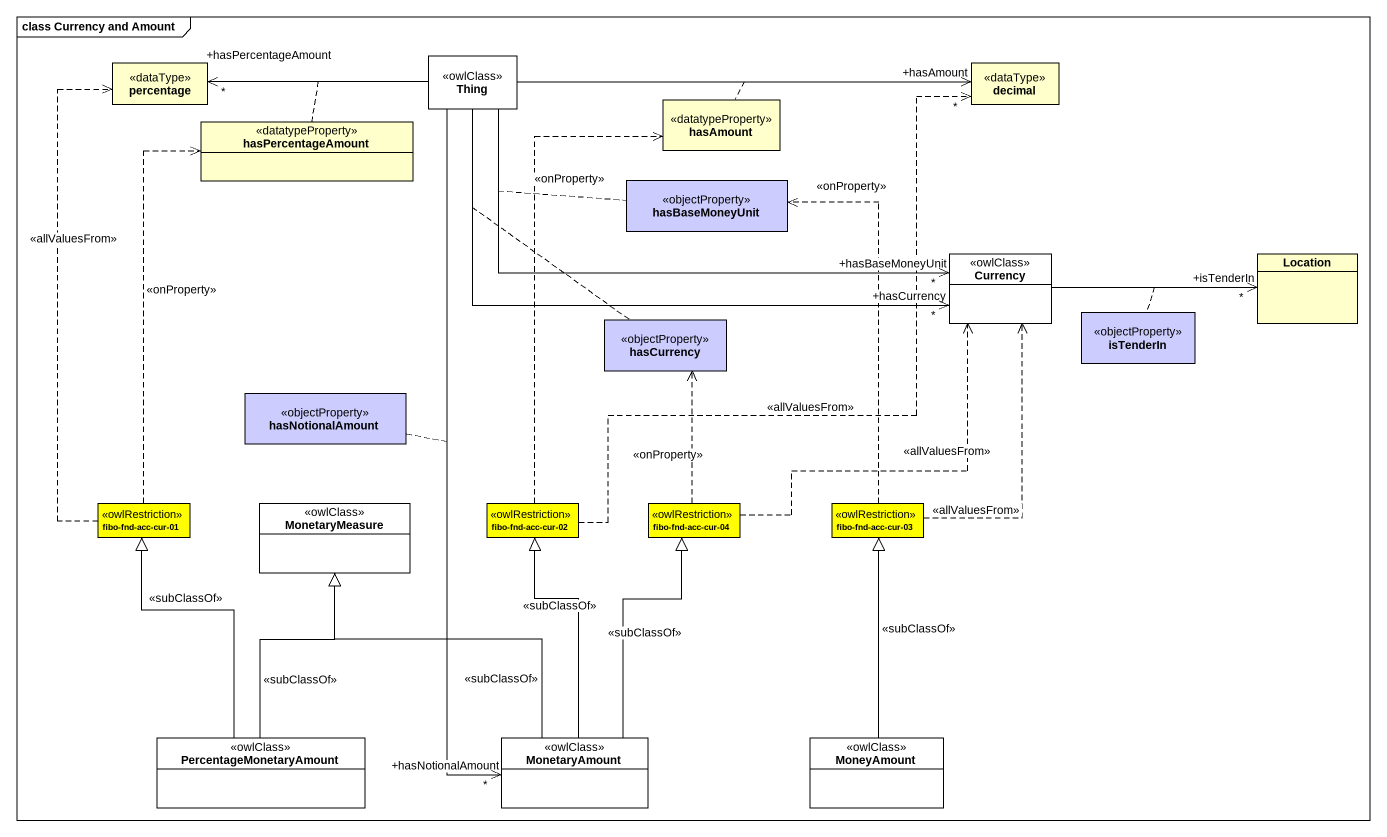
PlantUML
@startuml
mainframe class Currency and Amount
hide circle
hide empty members
class percentage <<dataType>>
class Thing <<owlClass>> #FFFFFF
class decimal <<dataType>>
class hasPercentageAmount <<datatypeProperty>>
class hasAmount <<datatypeProperty>>
class hasBaseMoneyUnit <<objectProperty>> #CCCCFF
class Currency <<owlClass>> #FFFFFF
class Location #FFFFCC
class hasCurrency <<objectProperty>> #CCCCFF
class isTenderIn <<objectProperty>> #CCCCFF
class hasNotionalAmount <<objectProperty>> #CCCCFF
class "fibo-fnd-acc-cur-01" as fibo_fnd_acc_cur_01 <<owlRestriction>> #FFFF00
class MonetaryMeasure <<owlClass>> #FFFFFF
class "fibo-fnd-acc-cur-02" as fibo_fnd_acc_cur_02 <<owlRestriction>> #FFFF00
class "fibo-fnd-acc-cur-04" as fibo_fnd_acc_cur_04 <<owlRestriction>> #FFFF00
class "fibo-fnd-acc-cur-03" as fibo_fnd_acc_cur_03 <<owlRestriction>> #FFFF00
class PercentageMonetaryAmount <<owlClass>> #FFFFFF
class MonetaryAmount <<owlClass>> #FFFFFF
class MoneyAmount <<owlClass>> #FFFFFF
Thing -left-> "+hasPercentageAmount\n*" percentage
(Thing, percentage) .. hasPercentageAmount
Thing -right-> "+hasAmount\n*" decimal
(Thing, decimal) .. hasAmount
Thing -right-> "+hasCurrency\n*" Currency
(Thing, Currency) .. hasCurrency
Thing -right-> "+hasBaseMoneyUnit\n*" Currency
(Thing, Currency) .. hasBaseMoneyUnit
Thing --> "+hasNotionalAmount\n*" MonetaryAmount
(Thing, MonetaryAmount) .. hasNotionalAmount
Currency -right-> "+isTenderIn\n*" Location
(Currency, Location) .. isTenderIn
fibo_fnd_acc_cur_01 .up.> percentage : <<allValuesFrom>>
fibo_fnd_acc_cur_01 .up.> hasPercentageAmount : <<onProperty>>
fibo_fnd_acc_cur_02 .up.> decimal : <<allValuesFrom>>
fibo_fnd_acc_cur_02 .up.> hasAmount : <<onProperty>>
fibo_fnd_acc_cur_04 .up.> Currency : <<allValuesFrom>>
fibo_fnd_acc_cur_04 .up.> hasCurrency : <<onProperty>>
fibo_fnd_acc_cur_03 .up.> hasBaseMoneyUnit : <<onProperty>>
fibo_fnd_acc_cur_03 .up.> Currency : <<allValuesFrom>>
PercentageMonetaryAmount -up-|> fibo_fnd_acc_cur_01 : <<subClassOf>>
PercentageMonetaryAmount -up-|> MonetaryMeasure : <<subClassOf>>
MonetaryAmount -up-|> MonetaryMeasure : <<subClassOf>>
MonetaryAmount -up-|> fibo_fnd_acc_cur_02 : <<subClassOf>>
MonetaryAmount -up-|> fibo_fnd_acc_cur_04 : <<subClassOf>>
MoneyAmount -up-|> fibo_fnd_acc_cur_03 : <<subClassOf>>
@enduml
